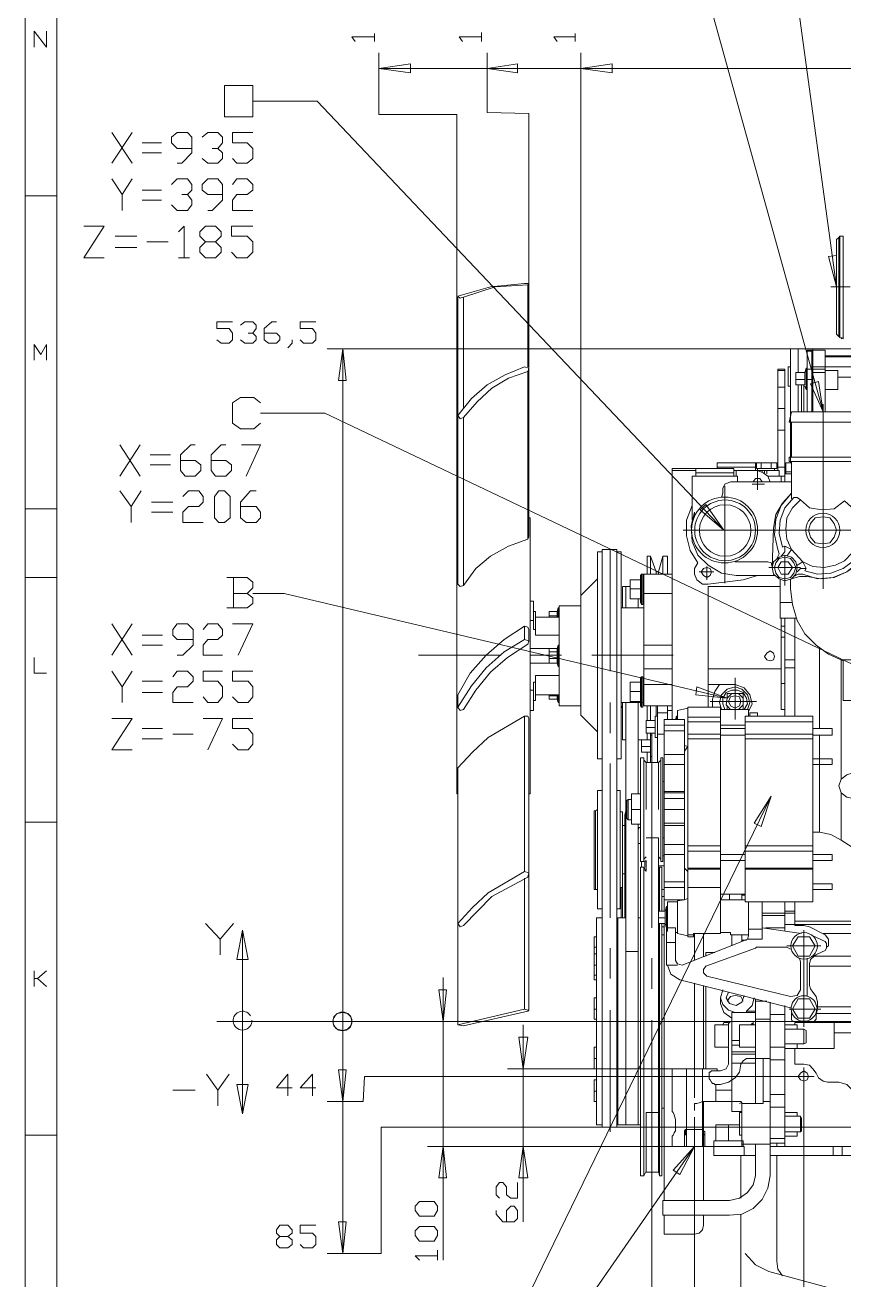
# Model space of a CAD drawing. Header units: millimetres. Extents: x 0.2 to 11.3, y 0.2 to 8.
# Drawn here: x 0.25 to 1.461, y 4.686 to 6.543 of the extents above; entities that cross this region are included whole.
import ezdxf

# ---------------------------------------------------------------- set-up
doc = ezdxf.new("R2010")
doc.units = ezdxf.units.MM
doc.layers.add('PDF_几何图形', color=7, linetype='Continuous')

msp = doc.modelspace()

# ---------------------------------------------------------------- linework, layer by layer
at = {"layer": 'PDF_几何图形', "lineweight": 13}
for points in [[(11.2683, 0.2206), (11.2683, 8.0139), (0.25, 8.0139), (0.25, 0.2206)], [(11.2217, 7.9689), (11.2217, 0.2656), (0.2967, 0.2656), (0.2967, 7.9689)], [(0.82, 6.4856), (0.82, 6.4722), (0.7733, 6.4789)], [(0.9783, 6.4856), (0.9783, 6.4722), (0.9333, 6.4789)], [(1.1183, 6.4856), (1.1183, 6.4722), (1.0717, 6.4789)], [(0.5867, 6.4539), (0.5867, 6.4072), (0.545, 6.4072), (0.545, 6.4539)], [(1.45, 6.2256), (1.4533, 6.2289), (1.4533, 6.0822), (1.45, 6.0856)], [(1.455, 6.2306), (1.46, 6.2306), (1.46, 6.0789), (1.455, 6.0806)], [(1.4383, 6.2006), (1.45, 6.2022), (1.45, 6.1556)], [(0.7133, 6.0172), (0.72, 6.0639), (0.725, 6.0172)], [(0.8983, 5.7139), (0.9167, 5.7389), (0.9383, 5.7572), (0.965, 5.7722), (0.9933, 5.7822), (0.9933, 6.0306), (0.965, 6.0206), (0.94, 6.0056), (0.9183, 5.9856), (0.8983, 5.9622)], [(1.4117, 6.0122), (1.43, 5.9706), (1.4233, 6.0156)], [(1.3833, 5.9706), (1.475, 5.9706), (1.4783, 5.9556), (1.38, 5.9556)], [(1.38, 5.9039), (1.48, 5.9039), (1.48, 5.8972), (1.38, 5.8972)], [(0.5367, 5.8072), (0.53, 5.8139), (0.53, 5.8456), (0.5367, 5.8539), (0.545, 5.8539), (0.5533, 5.8456), (0.5533, 5.8139), (0.545, 5.8072)], [(1.2483, 5.8256), (1.2567, 5.8339), (1.2833, 5.7956)], [(1.45, 5.7956), (1.4467, 5.8056), (1.44, 5.8139), (1.43, 5.8156), (1.4183, 5.8139), (1.4117, 5.8056), (1.4083, 5.7956), (1.4117, 5.7856), (1.4183, 5.7772), (1.43, 5.7756), (1.44, 5.7772), (1.4467, 5.7856)], [(1.0967, 5.7639), (1.1033, 5.7639), (1.1033, 5.4572), (1.0967, 5.4572)], [(1.3917, 5.7406), (1.39, 5.7306), (1.3833, 5.7239), (1.3733, 5.7206), (1.365, 5.7239), (1.3567, 5.7306), (1.355, 5.7406), (1.3567, 5.7489), (1.365, 5.7556), (1.3733, 5.7589), (1.3833, 5.7556), (1.39, 5.7489)], [(1.265, 5.7339), (1.2633, 5.7389), (1.2583, 5.7406), (1.2533, 5.7389), (1.25, 5.7339), (1.2533, 5.7289), (1.2583, 5.7256), (1.2633, 5.7289)], [(1.39, 5.7406), (1.3867, 5.7472), (1.3817, 5.7539), (1.3733, 5.7556), (1.365, 5.7539), (1.36, 5.7472), (1.3583, 5.7406), (1.36, 5.7322), (1.365, 5.7256), (1.3733, 5.7239), (1.3817, 5.7256), (1.3867, 5.7322)], [(1.3783, 5.7489), (1.3683, 5.7489), (1.3633, 5.7406), (1.3683, 5.7306), (1.3783, 5.7306), (1.385, 5.7406)], [(1.16, 5.6889), (1.16, 5.7289), (1.1617, 5.7306), (1.1617, 5.6856)], [(1.1567, 5.6939), (1.1567, 5.6806)], [(1.3583, 5.6089), (1.3567, 5.6139), (1.3517, 5.6172), (1.3467, 5.6139), (1.3433, 5.6089), (1.3467, 5.6039), (1.3517, 5.6022), (1.3567, 5.6039)], [(1.16, 5.5356), (1.1617, 5.5339), (1.1617, 5.5789), (1.16, 5.5772)], [(1.2433, 5.5639), (1.2883, 5.5472), (1.2417, 5.5522)], [(1.3083, 5.5422), (1.3067, 5.5489), (1.3, 5.5506), (1.2933, 5.5489), (1.29, 5.5422), (1.2933, 5.5356), (1.3, 5.5322), (1.3067, 5.5356)], [(1.315, 5.5206), (1.415, 5.5206), (1.415, 5.2456), (1.315, 5.2456)], [(1.16, 5.4589), (1.165, 5.4589), (1.165, 5.3056), (1.16, 5.3056)], [(1.19, 5.4589), (1.1933, 5.4589), (1.1933, 5.3056), (1.19, 5.3056)], [(0.89, 5.4439), (0.89, 5.0639)], [(1.0967, 5.4106), (1.1033, 5.4106), (1.1033, 5.2356), (1.0967, 5.2356)], [(1.125, 5.4106), (1.125, 5.2356), (1.13, 5.2356), (1.13, 5.4106)], [(1.14, 5.3689), (1.14, 5.3956), (1.1417, 5.3972), (1.1417, 5.3672)], [(1.3383, 5.3572), (1.3533, 5.4022), (1.3283, 5.3622)], [(1.0917, 5.3806), (1.0933, 5.3806), (1.0933, 5.2639), (1.0917, 5.2639)], [(1.41, 5.1939), (1.4183, 5.1806), (1.41, 5.1656), (1.3933, 5.1656), (1.385, 5.1806), (1.3933, 5.1939)], [(1.41, 5.1022), (1.3933, 5.1022), (1.385, 5.0872), (1.3933, 5.0739), (1.41, 5.0739), (1.4183, 5.0872)], [(0.58, 4.9756), (0.5717, 4.9322), (0.5717, 5.0772), (0.5717, 4.9322), (0.5633, 4.9756)], [(1.405, 5.0556), (1.4017, 5.0572), (1.4017, 5.0356), (1.405, 5.0372)], [(0.7133, 4.9972), (0.725, 4.9972), (0.72, 4.9506)], [(1.4083, 4.9872), (1.4067, 4.9922), (1.4017, 4.9956), (1.3967, 4.9922), (1.3933, 4.9872), (1.3967, 4.9822), (1.4017, 4.9806), (1.4067, 4.9822)], [(0.5633, 4.9756), (0.5717, 4.9322), (0.58, 4.9756)], [(1.3967, 4.9289), (1.3967, 4.9056), (1.3983, 4.9072), (1.3983, 4.9256)], [(1.2183, 4.8422), (1.24, 4.8839), (1.2083, 4.8489)], [(0.86, 4.7889), (0.86, 4.7956), (0.855, 4.8022), (0.8333, 4.8022), (0.8267, 4.7956), (0.8267, 4.7889), (0.8333, 4.7806), (0.855, 4.7806)], [(0.7133, 4.7722), (0.725, 4.7722), (0.72, 4.7256)], [(0.86, 4.7522), (0.86, 4.7589), (0.855, 4.7656), (0.8333, 4.7656), (0.8267, 4.7589), (0.8267, 4.7522), (0.8333, 4.7439), (0.855, 4.7439)]]:
    msp.add_lwpolyline(points, close=True, dxfattribs=at)
for points in [[(1.45, 6.1556), (1.2883, 7.3406), (1.2067, 7.3406)], [(1.43, 5.9706), (1.155, 6.9622), (1.075, 6.9622)], [(0.2817, 6.5339), (0.2817, 6.5106), (0.2633, 6.5339), (0.2633, 6.5106)], [(0.7383, 6.5189), (0.7333, 6.5256), (0.7667, 6.5256), (0.7667, 6.5306), (0.7667, 6.5189)], [(0.8967, 6.5189), (0.8917, 6.5256), (0.925, 6.5256), (0.925, 6.5189), (0.925, 6.5322)], [(1.0367, 6.5189), (1.0317, 6.5256), (1.0633, 6.5256), (1.0633, 6.5306), (1.0633, 6.5189)], [(0.7733, 6.5022), (0.7733, 6.4106), (0.8883, 6.4106), (0.8883, 5.8139), (0.8883, 5.4056), (0.89, 5.4056)], [(0.9333, 6.5022), (0.9333, 6.4139), (0.995, 6.4122), (0.995, 6.1606), (0.995, 5.7856), (0.9933, 5.7822)], [(1.0717, 6.5022), (1.0717, 5.6989), (1.0717, 5.5222), (1.0967, 5.4972)], [(0.7733, 6.4789), (3.1517, 6.4789)], [(1.2833, 5.7956), (0.6817, 6.4306), (0.5867, 6.4306)], [(0.4083, 6.3839), (0.3783, 6.3389)], [(0.4083, 6.3389), (0.3783, 6.3839)], [(0.4233, 6.3689), (0.4517, 6.3689)], [(0.475, 6.3389), (0.4817, 6.3389), (0.4967, 6.3539), (0.4967, 6.3772), (0.49, 6.3839), (0.475, 6.3839), (0.4667, 6.3772), (0.4667, 6.3689), (0.475, 6.3606), (0.4967, 6.3606)], [(0.5117, 6.3772), (0.52, 6.3839), (0.535, 6.3839), (0.5417, 6.3772), (0.5417, 6.3689), (0.535, 6.3606), (0.5267, 6.3606), (0.535, 6.3606), (0.5417, 6.3539), (0.5417, 6.3456), (0.535, 6.3389), (0.52, 6.3389), (0.5117, 6.3456)], [(0.5567, 6.3456), (0.5633, 6.3389), (0.5783, 6.3389), (0.5867, 6.3456), (0.5867, 6.3606), (0.5783, 6.3689), (0.5567, 6.3689), (0.5567, 6.3839), (0.5867, 6.3839)], [(0.4517, 6.3539), (0.4233, 6.3539)], [(0.3783, 6.3156), (0.3933, 6.2922), (0.3933, 6.2689)], [(0.3933, 6.2922), (0.4083, 6.3156)], [(0.4667, 6.3072), (0.475, 6.3156), (0.49, 6.3156), (0.4967, 6.3072), (0.4967, 6.2989), (0.49, 6.2922), (0.4817, 6.2922), (0.49, 6.2922), (0.4967, 6.2839), (0.4967, 6.2772), (0.49, 6.2689), (0.475, 6.2689), (0.4667, 6.2772)], [(0.52, 6.2689), (0.5267, 6.2689), (0.5417, 6.2839), (0.5417, 6.3072), (0.535, 6.3156), (0.52, 6.3156), (0.5117, 6.3072), (0.5117, 6.2989), (0.52, 6.2922), (0.5417, 6.2922)], [(0.5567, 6.3072), (0.5633, 6.3156), (0.5783, 6.3156), (0.5867, 6.3072), (0.5867, 6.2989), (0.5783, 6.2922), (0.5633, 6.2922), (0.5567, 6.2839), (0.5567, 6.2689), (0.5867, 6.2689)], [(0.4233, 6.2989), (0.4517, 6.2989)], [(0.2967, 6.2906), (0.25, 6.2906)], [(0.4517, 6.2839), (0.4233, 6.2839)], [(0.3667, 6.1989), (0.3367, 6.1989), (0.3667, 6.2456), (0.3367, 6.2456)], [(0.4767, 6.2372), (0.485, 6.2456), (0.485, 6.1989), (0.4767, 6.1989), (0.4933, 6.1989)], [(0.5317, 6.2222), (0.54, 6.2139), (0.54, 6.2072), (0.5317, 6.1989), (0.5167, 6.1989), (0.5083, 6.2072), (0.5083, 6.2139), (0.5167, 6.2222), (0.5317, 6.2222), (0.54, 6.2306), (0.54, 6.2372), (0.5317, 6.2456), (0.5167, 6.2456), (0.5083, 6.2372), (0.5083, 6.2306), (0.5167, 6.2222)], [(0.555, 6.2072), (0.5633, 6.1989), (0.5783, 6.1989), (0.5867, 6.2072), (0.5867, 6.2222), (0.5783, 6.2306), (0.555, 6.2306), (0.555, 6.2456), (0.5867, 6.2456)], [(0.3833, 6.2306), (0.415, 6.2306)], [(0.43, 6.2222), (0.4617, 6.2222)], [(1.455, 6.2306), (1.4533, 6.2289)], [(1.4567, 6.2306), (1.4583, 6.2306)], [(0.415, 6.2139), (0.3833, 6.2139)], [(0.9933, 6.1589), (0.995, 6.1589), (0.9933, 6.1606), (0.9883, 6.1606), (0.9383, 6.1556), (0.89, 6.1422), (0.8933, 6.1389), (0.8983, 6.1406)], [(0.8983, 5.9772), (0.8983, 6.1406), (0.945, 6.1556), (0.9933, 6.1589), (0.9933, 6.0372)], [(1.47, 6.1556), (1.4417, 6.1556)], [(0.9933, 6.0306), (0.995, 6.0356), (0.9883, 6.0372), (0.96, 6.0256), (0.9333, 6.0106), (0.91, 5.9906), (0.89, 5.9656), (0.89, 6.1406)], [(0.5567, 6.1039), (0.5333, 6.1039), (0.5333, 6.0939), (0.5517, 6.0939), (0.5567, 6.0872), (0.5567, 6.0772), (0.5517, 6.0722), (0.54, 6.0722), (0.5333, 6.0772)], [(0.5683, 6.0989), (0.575, 6.1039), (0.5867, 6.1039), (0.5917, 6.0989), (0.5917, 6.0939), (0.5867, 6.0872), (0.58, 6.0872), (0.5867, 6.0872), (0.5917, 6.0822), (0.5917, 6.0772), (0.5867, 6.0722), (0.575, 6.0722), (0.5683, 6.0772)], [(0.6033, 6.0872), (0.6217, 6.0872), (0.6267, 6.0822), (0.6267, 6.0772), (0.6217, 6.0722), (0.61, 6.0722), (0.6033, 6.0772), (0.6033, 6.0939), (0.615, 6.1039), (0.6217, 6.1039)], [(0.6567, 6.0772), (0.6617, 6.0722), (0.675, 6.0722), (0.68, 6.0772), (0.68, 6.0872), (0.675, 6.0939), (0.6567, 6.0939), (0.6567, 6.1039), (0.68, 6.1039)], [(0.645, 6.0772), (0.645, 6.0722), (0.6383, 6.0656)], [(1.455, 6.0806), (1.4533, 6.0822)], [(1.4583, 6.0806), (1.4567, 6.0789)], [(0.2817, 6.0472), (0.2817, 6.0706), (0.2733, 6.0556), (0.2633, 6.0706), (0.2633, 6.0472)], [(0.6967, 6.0639), (1.3817, 6.0639), (1.3817, 5.8956)], [(0.72, 4.7256), (0.72, 6.0639)], [(2.3917, 6.0539), (2.3917, 6.0639), (1.9233, 6.0639), (1.7267, 6.0639), (1.3817, 6.0639)], [(1.3933, 6.0289), (1.3933, 6.0639)], [(1.4333, 6.0339), (1.415, 6.0339), (1.4067, 6.0339), (1.4067, 6.0622), (1.4333, 6.0622), (1.4333, 5.9706)], [(1.415, 6.0606), (1.4067, 6.0606)], [(1.415, 6.0189), (1.4067, 6.0189), (1.4067, 5.9706), (1.4067, 6.0556)], [(1.4067, 6.0556), (1.4067, 6.0556)], [(1.4133, 5.9706), (1.4133, 6.0622)], [(1.415, 5.9706), (1.415, 6.0639)], [(1.5233, 6.0539), (1.5317, 6.0556), (1.5317, 6.0422), (1.5233, 6.0439), (1.5233, 6.0539), (1.4333, 6.0539)], [(1.3817, 6.0089), (1.3783, 6.0089), (1.3783, 6.0372), (1.3817, 6.0372)], [(1.4033, 6.0289), (1.4033, 6.0106), (1.39, 6.0106), (1.39, 6.0289), (1.4033, 6.0289), (1.405, 6.0356), (1.405, 6.0039), (1.4033, 6.0089)], [(1.405, 6.0356), (1.4067, 6.0356)], [(1.4067, 6.0456), (1.4067, 6.0456)], [(1.645, 6.0372), (1.415, 6.0372)], [(1.5233, 6.0522), (1.4333, 6.0522)], [(1.3633, 5.8839), (1.3633, 6.0339), (1.3733, 6.0339), (1.3733, 5.8672)], [(1.3733, 6.0322), (1.3633, 6.0322)], [(1.4033, 6.0189), (1.39, 6.0189)], [(1.4333, 6.0289), (1.415, 6.0289)], [(1.4333, 6.0039), (1.4517, 6.0039), (1.4517, 6.0322), (1.4333, 6.0322)], [(1.645, 6.0222), (1.4517, 6.0222)], [(1.3733, 6.0072), (1.3633, 6.0072)], [(1.3933, 5.9706), (1.3933, 6.0106)], [(1.3983, 5.9706), (1.3983, 6.0106)], [(1.4017, 5.9706), (1.4017, 6.0106)], [(1.4067, 6.0022), (1.4067, 6.0039), (1.405, 6.0039)], [(0.5983, 5.9539), (0.5883, 5.9456), (0.5683, 5.9456), (0.5567, 5.9539), (0.5567, 5.9839), (0.5683, 5.9922), (0.5883, 5.9922), (0.5983, 5.9839)], [(1.43, 5.7089), (1.43, 5.9822)], [(1.7817, 5.4506), (0.6933, 5.9689), (0.5983, 5.9689)], [(0.8933, 5.9606), (0.89, 5.9656), (0.8933, 5.9606), (0.8983, 5.9622)], [(0.89, 5.9639), (0.89, 5.7156)], [(1.3733, 5.9756), (1.3633, 5.9756)], [(1.3733, 5.9439), (1.3633, 5.9439)], [(1.3833, 5.9039), (1.3833, 5.9556)], [(0.42, 5.9222), (0.39, 5.8756)], [(0.42, 5.8756), (0.39, 5.9222)], [(0.435, 5.9072), (0.465, 5.9072)], [(0.48, 5.8989), (0.5017, 5.8989), (0.51, 5.8922), (0.51, 5.8839), (0.5017, 5.8756), (0.4867, 5.8756), (0.48, 5.8839), (0.48, 5.9072), (0.495, 5.9222), (0.5017, 5.9222)], [(0.525, 5.8989), (0.5467, 5.8989), (0.555, 5.8922), (0.555, 5.8839), (0.5467, 5.8756), (0.5317, 5.8756), (0.525, 5.8839), (0.525, 5.9072), (0.54, 5.9222), (0.5467, 5.9222)], [(0.57, 5.9222), (0.5983, 5.9222), (0.5767, 5.8756)], [(0.465, 5.8922), (0.435, 5.8922)], [(1.2067, 5.5156), (1.2067, 5.8872), (1.2417, 5.8872), (1.2417, 5.8806), (1.2417, 5.8756)], [(1.2983, 5.8756), (1.2983, 5.8872), (1.2417, 5.8872)], [(1.33, 5.8839), (1.33, 5.8889), (1.2733, 5.8889), (1.2733, 5.8956), (1.2733, 5.8872)], [(1.33, 5.8956), (1.2733, 5.8956)], [(1.33, 5.8889), (1.33, 5.8956), (1.3317, 5.8956), (1.3317, 5.8872), (1.3617, 5.8872), (1.3617, 5.8956), (1.3317, 5.8956)], [(1.3333, 5.8872), (1.3333, 5.8872)], [(1.3333, 5.8556), (1.3333, 5.8872), (1.3583, 5.8872), (1.3583, 5.8839)], [(1.3383, 5.8872), (1.3383, 5.8956)], [(1.3533, 5.8872), (1.3533, 5.8956)], [(1.3583, 5.8872), (1.3583, 5.8872)], [(1.3733, 5.8889), (1.3633, 5.8889)], [(1.375, 5.8789), (1.375, 5.8956), (1.3833, 5.8956)], [(1.3833, 5.8972), (1.3833, 5.8422)], [(1.2417, 5.8839), (1.2067, 5.8839)], [(1.2367, 5.8106), (1.2367, 5.8756), (1.3033, 5.8756), (1.3033, 5.8672)], [(1.2983, 5.8806), (1.2417, 5.8806)], [(1.28, 5.8439), (1.2817, 5.8506), (1.2817, 5.8572), (1.285, 5.8639), (1.2933, 5.8672), (1.3833, 5.8672)], [(1.365, 5.8756), (1.365, 5.8839), (1.2983, 5.8839)], [(1.3017, 5.8756), (1.3017, 5.8839), (1.3333, 5.8839), (1.3417, 5.8806), (1.3483, 5.8756), (1.3517, 5.8672)], [(1.34, 5.8672), (1.3367, 5.8722), (1.33, 5.8722), (1.3267, 5.8672)], [(1.34, 5.8822), (1.34, 5.8839)], [(1.3433, 5.8806), (1.3433, 5.8839), (1.3467, 5.8839), (1.3467, 5.8789)], [(1.3733, 5.8756), (1.3483, 5.8756)], [(1.3683, 5.8672), (1.3683, 5.8756)], [(1.3833, 5.8789), (1.3733, 5.8789)], [(1.3833, 5.8822), (1.375, 5.8822)], [(0.39, 5.8539), (0.4067, 5.8306), (0.4067, 5.8072)], [(0.4067, 5.8306), (0.4217, 5.8539)], [(0.4833, 5.8456), (0.4917, 5.8539), (0.5067, 5.8539), (0.5133, 5.8456), (0.5133, 5.8372), (0.5067, 5.8306), (0.4917, 5.8306), (0.4833, 5.8222), (0.4833, 5.8072), (0.5133, 5.8072)], [(0.5683, 5.8306), (0.5917, 5.8306), (0.5983, 5.8222), (0.5983, 5.8139), (0.5917, 5.8072), (0.5767, 5.8072), (0.5683, 5.8139), (0.5683, 5.8372), (0.5833, 5.8539), (0.5917, 5.8539)], [(1.285, 5.7172), (1.285, 5.8606)], [(1.3433, 5.8639), (1.325, 5.8639)], [(1.355, 5.7406), (1.3567, 5.7989), (1.36, 5.8189), (1.37, 5.8356), (1.3833, 5.8506), (1.3683, 5.8322), (1.36, 5.8122), (1.3583, 5.7889), (1.3633, 5.7672), (1.365, 5.7606), (1.3617, 5.7539)], [(0.4367, 5.8372), (0.4683, 5.8372)], [(1.3333, 5.7289), (1.3117, 5.7222), (1.26, 5.7156), (1.2517, 5.7156), (1.2433, 5.7222), (1.24, 5.7306), (1.24, 5.7389), (1.245, 5.7472), (1.2333, 5.7656), (1.2283, 5.7872), (1.2283, 5.8106), (1.2367, 5.8322)], [(1.3683, 5.7572), (1.3733, 5.7639), (1.3733, 5.7722), (1.37, 5.7706), (1.365, 5.7906), (1.3667, 5.8106), (1.3733, 5.8289), (1.3867, 5.8439), (1.3917, 5.8439), (1.3967, 5.8406)], [(1.4867, 5.8189), (1.4767, 5.8256), (1.4617, 5.8389), (1.4467, 5.8272), (1.4283, 5.8256), (1.41, 5.8289), (1.3967, 5.8406), (1.385, 5.8289), (1.3767, 5.8139), (1.375, 5.7972), (1.3767, 5.7822), (1.3833, 5.7672), (1.3767, 5.7572)], [(1.4817, 5.8339), (1.4767, 5.8256), (1.4833, 5.8106), (1.485, 5.7939), (1.4817, 5.7772), (1.4733, 5.7622), (1.4617, 5.7506), (1.4483, 5.7439), (1.4317, 5.7406), (1.415, 5.7422), (1.4, 5.7489), (1.3917, 5.7439)], [(1.4917, 5.8339), (1.485, 5.8272), (1.4867, 5.8189), (1.4883, 5.8206), (1.4933, 5.8022), (1.4933, 5.7839), (1.4867, 5.7656), (1.475, 5.7506), (1.46, 5.7389), (1.4417, 5.7322), (1.4217, 5.7306), (1.4033, 5.7356), (1.405, 5.7389), (1.3967, 5.7389), (1.3917, 5.7339)], [(0.2967, 5.8272), (0.25, 5.8272)], [(0.4683, 5.8222), (0.4367, 5.8222)], [(0.89, 5.8139), (0.8883, 5.8139)], [(0.995, 5.4056), (0.9967, 5.4056), (0.9967, 5.8139), (0.995, 5.8139)], [(1.24, 5.8156), (1.24, 5.8222), (1.235, 5.8022), (1.2367, 5.7789), (1.245, 5.7589), (1.26, 5.7439), (1.28, 5.7322), (1.3017, 5.7289), (1.3583, 5.7289)], [(1.51, 5.7956), (1.2233, 5.7956)], [(1.125, 5.7639), (1.1317, 5.7639), (1.1317, 5.4572), (1.125, 5.4572), (1.125, 5.7672), (1.125, 4.9122), (1.1033, 4.9122), (1.1033, 5.7672), (1.125, 5.7672)], [(1.1033, 5.7639), (1.1033, 5.7639)], [(1.115, 5.5872), (1.115, 5.7672)], [(1.125, 5.7639), (1.125, 5.7639)], [(1.17, 5.7306), (1.17, 5.7572), (1.175, 5.7572), (1.175, 5.7306)], [(1.1833, 5.7306), (1.1833, 5.7339), (1.175, 5.7572)], [(1.1867, 5.7306), (1.1867, 5.7339), (1.1933, 5.7572), (1.1933, 5.7306)], [(1.2, 5.7306), (1.2, 5.7572), (1.1933, 5.7572)], [(1.405, 5.7389), (1.4, 5.7489), (1.3833, 5.7672), (1.3733, 5.7722)], [(1.3733, 5.7139), (1.3733, 5.7589)], [(1.2583, 5.7222), (1.2583, 5.7422)], [(1.355, 5.7422), (1.3533, 5.7472), (1.3483, 5.7489), (1.3, 5.7489)], [(1.3967, 5.7406), (1.35, 5.7406)], [(1.4817, 5.7456), (1.465, 5.7339), (1.4467, 5.7256), (1.4267, 5.7239), (1.4067, 5.7272), (1.395, 5.7272), (1.3833, 5.7239)], [(1.4833, 5.7489), (1.465, 5.7339), (1.445, 5.7256), (1.4217, 5.7239), (1.4, 5.7306), (1.3933, 5.7306), (1.3867, 5.7272)], [(0.2967, 5.7256), (0.25, 5.7256)], [(0.5783, 5.7022), (0.5867, 5.7106), (0.5867, 5.7189), (0.5783, 5.7256), (0.5483, 5.7256)], [(0.5583, 5.7256), (0.5583, 5.6806)], [(1.0967, 5.7239), (1.0717, 5.6989)], [(1.16, 5.6939), (1.145, 5.6939), (1.145, 5.7222), (1.16, 5.7222)], [(1.1617, 5.6856), (1.1633, 5.6856), (1.1633, 5.7306)], [(1.2067, 5.7306), (1.1617, 5.7306)], [(1.2067, 5.5356), (1.165, 5.5356), (1.165, 5.7306)], [(1.1867, 5.7339), (1.1833, 5.7339)], [(1.2683, 5.7339), (1.2467, 5.7339)], [(1.3667, 5.7222), (1.3667, 5.6656), (1.39, 5.6656)], [(1.3817, 5.7239), (1.3817, 5.7089), (1.385, 5.6856), (1.3917, 5.6622), (1.4033, 5.6422), (1.42, 5.6256), (1.4383, 5.6122), (1.46, 5.6022)], [(0.5583, 5.7022), (0.5783, 5.7022), (0.5867, 5.6956), (0.5867, 5.6872), (0.5783, 5.6806), (0.5483, 5.6806)], [(0.5867, 5.7022), (0.6333, 5.7022), (1.2883, 5.5472), (1.2883, 5.5539), (1.2933, 5.5539)], [(0.8933, 5.7122), (0.89, 5.7156), (0.8933, 5.7122), (0.8983, 5.7139)], [(1.1333, 5.6806), (1.1333, 5.7122), (1.1383, 5.7122), (1.1383, 5.6806), (1.1383, 5.7122), (1.145, 5.7122)], [(1.1383, 5.7122), (1.1383, 5.7122)], [(1.16, 5.7089), (1.145, 5.7089)], [(1.165, 5.7172), (1.1633, 5.7172)], [(1.2067, 5.7022), (1.165, 5.7022)], [(1.26, 5.5339), (1.26, 5.7122), (1.3667, 5.7122)], [(1.005, 5.6489), (1.0017, 5.6489), (1.0017, 5.6906), (0.9967, 5.6906)], [(1.0717, 5.5356), (1.04, 5.5356), (1.04, 5.6839), (1.0717, 5.6839)], [(1.165, 5.6989), (1.1633, 5.6989)], [(1.3833, 5.6889), (1.3667, 5.6889)], [(1.04, 5.6406), (1.005, 5.6406), (1.005, 5.6756), (1.0017, 5.6756)], [(1.04, 5.6672), (1.005, 5.6672)], [(1.025, 5.6672), (1.025, 5.6756), (1.0367, 5.6756)], [(1.0367, 5.6672), (1.0367, 5.6689), (1.025, 5.6689)], [(1.0383, 5.6672), (1.0383, 5.6806), (1.0367, 5.6756), (1.0367, 5.6689)], [(1.04, 5.6806), (1.0383, 5.6806)], [(1.165, 5.6806), (1.1317, 5.6806)], [(1.3733, 5.5306), (1.3683, 5.5306), (1.3683, 5.6656)], [(1.3733, 5.5206), (1.3733, 5.6656)], [(1.3883, 5.5206), (1.3883, 5.6656)], [(0.4083, 5.6572), (0.3783, 5.6106)], [(0.4083, 5.6106), (0.3783, 5.6572)], [(0.475, 5.6106), (0.4833, 5.6106), (0.4983, 5.6256), (0.4983, 5.6489), (0.49, 5.6572), (0.475, 5.6572), (0.4683, 5.6489), (0.4683, 5.6406), (0.475, 5.6339), (0.4983, 5.6339)], [(0.5133, 5.6489), (0.52, 5.6572), (0.535, 5.6572), (0.5417, 5.6489), (0.5417, 5.6406), (0.535, 5.6339), (0.52, 5.6339), (0.5133, 5.6256), (0.5133, 5.6106), (0.5417, 5.6106)], [(0.5567, 5.6572), (0.5867, 5.6572), (0.565, 5.6106)], [(0.8983, 5.5306), (0.8933, 5.5289), (0.89, 5.5339), (0.8933, 5.5289), (0.8983, 5.5306), (0.9167, 5.5589), (0.9383, 5.5856), (0.9633, 5.6072), (0.9933, 5.6272), (0.995, 5.6322), (0.9883, 5.6339), (0.9883, 5.6539), (0.9933, 5.6522), (0.995, 5.6489), (0.9933, 5.6522)], [(0.89, 5.5522), (0.9083, 5.5839), (0.9317, 5.6106), (0.9583, 5.6339), (0.9883, 5.6539)], [(0.995, 5.6306), (0.995, 5.6489)], [(1.0017, 5.6622), (0.9967, 5.6622)], [(1.3733, 5.6539), (1.3683, 5.6539)], [(0.4233, 5.6406), (0.4533, 5.6406)], [(0.9883, 5.6339), (0.9583, 5.6156), (0.9317, 5.5922), (0.91, 5.5656), (0.89, 5.5339), (0.89, 5.5522), (0.89, 5.5506), (0.89, 5.5322)], [(1.3733, 5.6372), (1.3683, 5.6372)], [(0.2633, 5.6072), (0.2633, 5.5839), (0.2817, 5.5839)], [(0.4533, 5.6256), (0.4233, 5.6256)], [(0.9517, 5.6106), (0.8317, 5.6106)], [(0.9967, 5.5989), (1.0367, 5.5989), (1.025, 5.5989), (1.025, 5.6206), (1.0367, 5.6206), (1.0383, 5.6256), (1.0383, 5.5939), (1.0367, 5.5989), (1.0367, 5.6206), (0.9967, 5.6206)], [(0.9967, 5.6106), (1.0433, 5.6106)], [(1.0367, 5.6156), (1.025, 5.6156)], [(1.04, 5.6256), (1.0383, 5.6256)], [(1.0883, 5.6106), (1.2083, 5.6106)], [(1.125, 5.6106), (1.1033, 5.6106)], [(1.2067, 5.6256), (1.165, 5.6256)], [(1.425, 5.5022), (1.425, 5.6206)], [(1.0367, 5.6056), (1.025, 5.6056)], [(1.04, 5.5939), (1.0383, 5.5939)], [(1.2067, 5.5906), (1.165, 5.5906)], [(1.26, 5.5906), (1.3683, 5.5906)], [(1.3883, 5.6039), (1.3733, 5.6039)], [(1.3883, 5.5922), (1.3733, 5.5922)], [(1.4567, 5.6039), (1.4567, 5.4272), (1.4533, 5.4172), (1.4567, 5.4072), (1.465, 5.4006), (1.475, 5.3989)], [(1.5183, 5.5439), (1.46, 5.5439), (1.46, 5.6039), (1.4983, 5.6039)], [(0.3783, 5.5872), (0.3933, 5.5639), (0.3933, 5.5406)], [(0.3933, 5.5639), (0.4083, 5.5872)], [(0.4233, 5.5722), (0.4533, 5.5722)], [(0.4683, 5.5789), (0.475, 5.5872), (0.49, 5.5872), (0.4983, 5.5789), (0.4983, 5.5722), (0.49, 5.5639), (0.475, 5.5639), (0.4683, 5.5556), (0.4683, 5.5406), (0.4983, 5.5406)], [(0.5417, 5.5872), (0.5133, 5.5872), (0.5133, 5.5722), (0.535, 5.5722), (0.5417, 5.5639), (0.5417, 5.5489), (0.535, 5.5406), (0.52, 5.5406), (0.5133, 5.5489)], [(0.5567, 5.5489), (0.565, 5.5406), (0.58, 5.5406), (0.5867, 5.5489), (0.5867, 5.5639), (0.58, 5.5722), (0.5567, 5.5722), (0.5567, 5.5872), (0.5867, 5.5872)], [(0.9967, 5.5289), (1.0017, 5.5289), (1.0017, 5.5706), (1.005, 5.5706)], [(1.0017, 5.5439), (1.005, 5.5439), (1.005, 5.5806), (1.04, 5.5806)], [(1.16, 5.5706), (1.145, 5.5706), (1.145, 5.5422), (1.16, 5.5422)], [(1.1617, 5.5339), (1.1633, 5.5339), (1.1633, 5.5789), (1.1617, 5.5789)], [(1.3, 5.5772), (1.3, 5.5156)], [(0.4533, 5.5556), (0.4233, 5.5556)], [(1.0017, 5.5589), (0.9967, 5.5589)], [(1.04, 5.5522), (1.005, 5.5522)], [(1.0383, 5.5522), (1.0383, 5.5406), (1.0367, 5.5456), (1.025, 5.5456), (1.025, 5.5522)], [(1.0367, 5.5522), (1.0367, 5.5456), (1.0367, 5.5506), (1.025, 5.5506)], [(1.16, 5.5572), (1.145, 5.5572)], [(1.165, 5.5656), (1.1633, 5.5656)], [(1.2067, 5.5672), (1.165, 5.5672)], [(1.32, 5.5272), (1.325, 5.5389), (1.3217, 5.5522), (1.3133, 5.5622), (1.3, 5.5672), (1.26, 5.5672)], [(1.2667, 5.5339), (1.2667, 5.5456), (1.27, 5.5572), (1.2767, 5.5672)], [(1.3183, 5.5306), (1.3217, 5.5406), (1.3183, 5.5522), (1.31, 5.5606), (1.3, 5.5639), (1.2883, 5.5606), (1.28, 5.5522), (1.2767, 5.5406), (1.28, 5.5306)], [(1.3133, 5.5306), (1.3183, 5.5389), (1.3167, 5.5472), (1.3117, 5.5556), (1.3033, 5.5589), (1.295, 5.5589), (1.2867, 5.5556), (1.2817, 5.5472), (1.2817, 5.5389), (1.285, 5.5306)], [(1.305, 5.5306), (1.3117, 5.5372), (1.3117, 5.5472), (1.305, 5.5539), (1.295, 5.5539), (1.2883, 5.5472), (1.2867, 5.5372), (1.2933, 5.5306)], [(1.3117, 5.5472), (1.3117, 5.5539), (1.305, 5.5539)], [(1.3683, 5.5689), (1.3733, 5.5689)], [(1.04, 5.5406), (1.0383, 5.5406)], [(1.115, 5.4956), (1.115, 5.5406)], [(1.1317, 5.5406), (1.165, 5.5406)], [(1.1317, 5.5356), (1.1333, 5.5322)], [(1.1333, 5.5406), (1.1333, 5.4856), (1.1383, 5.4856), (1.1383, 5.5406), (1.1383, 5.1722), (1.1567, 5.1722)], [(1.1567, 5.4056), (1.1567, 5.5406), (1.1567, 5.4856), (1.17, 5.4856), (1.17, 5.4956)], [(1.165, 5.5472), (1.1633, 5.5472)], [(1.1867, 5.3822), (1.1867, 5.4522), (1.1683, 5.4522), (1.185, 5.4522), (1.185, 5.5356)], [(1.17, 5.5356), (1.17, 5.5139)], [(1.175, 5.5356), (1.175, 5.5139)], [(1.1833, 5.5356), (1.1833, 5.5206)], [(1.2, 5.5156), (1.2, 5.5356)], [(1.2383, 5.5339), (1.23, 5.5339), (1.2783, 5.5339), (1.2783, 5.1989), (1.2383, 5.1989), (1.2383, 5.1939), (1.23, 5.1939), (1.23, 5.5339)], [(1.2383, 5.5339), (1.2383, 5.5339)], [(1.3317, 5.5422), (1.2633, 5.5422)], [(1.2883, 5.5356), (1.2883, 5.5306)], [(1.3117, 5.5356), (1.3117, 5.5306)], [(0.4083, 5.4706), (0.3783, 5.4706), (0.4083, 5.5172), (0.3783, 5.5172)], [(0.5133, 5.5172), (0.5417, 5.5172), (0.52, 5.4706)], [(0.5567, 5.4789), (0.565, 5.4706), (0.58, 5.4706), (0.5867, 5.4789), (0.5867, 5.4939), (0.58, 5.5022), (0.5567, 5.5022), (0.5567, 5.5172), (0.5867, 5.5172)], [(0.8933, 5.2089), (0.89, 5.2139), (0.8933, 5.2089), (0.8983, 5.2106), (0.94, 5.2539), (0.9933, 5.2822), (0.995, 5.2889), (0.9883, 5.2906), (0.9883, 5.5206), (0.9933, 5.5206), (0.995, 5.5172), (0.995, 5.0856)], [(0.9883, 5.5206), (0.935, 5.4889), (0.9117, 5.4672), (0.89, 5.4439)], [(1.185, 5.4889), (1.1817, 5.4889), (1.1817, 5.5206), (1.185, 5.5206)], [(1.2, 5.5256), (1.185, 5.5256)], [(1.195, 5.2322), (1.195, 5.2489), (1.195, 5.5156), (1.225, 5.5156), (1.225, 5.2489), (1.195, 5.2489)], [(1.2067, 5.5289), (1.2, 5.5289)], [(1.2117, 5.5156), (1.2133, 5.5206), (1.2133, 5.5156)], [(1.215, 5.5206), (1.2133, 5.5206)], [(1.215, 5.5156), (1.215, 5.5289), (1.23, 5.5322)], [(1.2783, 5.5189), (1.23, 5.5189)], [(1.32, 5.5206), (1.32, 5.5306), (1.2933, 5.5306), (1.2783, 5.5306)], [(1.2933, 5.5306), (1.2933, 5.5306)], [(1.3217, 5.5206), (1.3217, 5.5256), (1.3333, 5.5256), (1.3333, 5.5206), (1.3383, 5.5206)], [(1.3383, 5.5206), (1.3383, 5.5206)], [(0.4233, 5.5022), (0.4533, 5.5022)], [(1.1817, 5.4956), (1.1683, 5.4956), (1.1683, 5.5139), (1.1817, 5.5139)], [(1.1817, 5.5039), (1.1683, 5.5039)], [(1.225, 5.5072), (1.195, 5.5072)], [(1.225, 5.4989), (1.195, 5.4989)], [(1.2783, 5.5122), (1.23, 5.5122)], [(1.315, 5.5072), (1.2783, 5.5072)], [(1.315, 5.5022), (1.2783, 5.5022)], [(1.415, 5.5122), (1.315, 5.5122)], [(1.415, 5.4922), (1.4433, 5.4922), (1.4433, 5.5022), (1.415, 5.5022)], [(0.4533, 5.4872), (0.4233, 5.4872)], [(0.4683, 5.4939), (0.4983, 5.4939)], [(1.1383, 5.4856), (1.1383, 5.4856)], [(1.1567, 5.4856), (1.1567, 5.4856)], [(1.175, 5.4672), (1.1617, 5.4672), (1.1617, 5.4856), (1.175, 5.4856)], [(1.175, 5.4522), (1.175, 5.4606), (1.175, 5.4922), (1.175, 5.4956)], [(1.1767, 5.4922), (1.175, 5.4922)], [(1.1767, 5.2072), (1.1767, 5.4522), (1.1767, 5.4956)], [(1.195, 5.4939), (1.185, 5.4939)], [(1.225, 5.4772), (1.23, 5.4756), (1.225, 5.4689)], [(1.2783, 5.4939), (1.23, 5.4939)], [(1.2783, 5.4872), (1.23, 5.4872)], [(1.315, 5.4922), (1.2783, 5.4922)], [(1.415, 5.4939), (1.315, 5.4939)], [(1.415, 5.4872), (1.315, 5.4872)], [(1.425, 5.4922), (1.425, 5.3489), (1.415, 5.3489)], [(1.175, 5.4756), (1.1617, 5.4756)], [(1.17, 5.4672), (1.17, 5.4522)], [(1.1767, 5.4606), (1.175, 5.4606)], [(1.225, 5.4639), (1.195, 5.4639)], [(0.89, 5.4439), (0.89, 5.4439)], [(1.1033, 5.4572), (1.1033, 5.4572)], [(1.115, 5.2222), (1.115, 5.4506)], [(1.125, 5.4572), (1.125, 5.4572)], [(1.1683, 5.3822), (1.1683, 5.4522), (1.165, 5.4556)], [(1.1783, 5.4522), (1.1783, 5.4522)], [(1.19, 5.4556), (1.1867, 5.4522)], [(1.225, 5.4489), (1.195, 5.4489)], [(1.415, 5.4489), (1.4433, 5.4489), (1.4433, 5.4572), (1.415, 5.4572)], [(1.16, 5.3606), (1.1467, 5.3606), (1.1467, 5.4056), (1.16, 5.4056), (1.16, 5.4222)], [(1.16, 5.4222), (1.16, 5.4222)], [(1.195, 5.4239), (1.1933, 5.4239)], [(1.475, 5.4372), (1.465, 5.4339), (1.4567, 5.4272)], [(1.1033, 5.4106), (1.1033, 5.4106)], [(1.125, 5.4106), (1.125, 5.4106)], [(1.16, 5.4106), (1.16, 5.4106)], [(1.225, 5.4089), (1.195, 5.4089)], [(1.225, 5.4072), (1.195, 5.4072)], [(1.4567, 5.4072), (1.4567, 5.3372), (1.4417, 5.3456), (1.425, 5.3489)], [(1.3533, 5.4022), (0.945, 4.5622), (0.8217, 4.5622)], [(1.1467, 5.3972), (1.1417, 5.3972), (1.14, 5.3956)], [(1.225, 5.3989), (1.195, 5.3989)], [(1.48, 5.3939), (1.48, 5.3222), (1.4567, 5.3372)], [(1.0967, 5.3822), (1.0933, 5.3806)], [(1.13, 5.2672), (1.1333, 5.2672), (1.1333, 5.3789), (1.1333, 5.2222)], [(1.13, 5.3789), (1.1333, 5.3789)], [(1.1367, 5.2222), (1.1367, 5.3739), (1.1383, 5.3806)], [(1.1467, 5.3672), (1.1417, 5.3672)], [(1.16, 5.3822), (1.1467, 5.3822)], [(1.225, 5.3822), (1.195, 5.3822)], [(0.2967, 5.3639), (0.25, 5.3639)], [(1.0917, 5.2889), (1.0917, 5.3556)], [(1.0917, 5.3556), (1.0917, 5.3556)], [(1.1367, 5.3589), (1.1333, 5.3589)], [(1.1367, 5.3406), (1.1383, 5.3489)], [(1.1567, 5.3306), (1.1567, 5.3322), (1.1567, 5.2222), (1.1567, 4.9156), (1.1567, 5.3606)], [(1.16, 5.3556), (1.1583, 5.3556), (1.1567, 5.3556)], [(1.1567, 5.3522), (1.1583, 5.3556)], [(1.16, 5.3556), (1.16, 5.3556)], [(1.225, 5.3622), (1.195, 5.3622)], [(1.195, 5.3589), (1.225, 5.3589)], [(1.16, 5.3322), (1.1567, 5.3322)], [(1.1683, 5.3406), (1.1867, 5.3406), (1.1867, 4.8456), (1.1683, 4.8456), (1.1683, 4.9339), (1.1867, 4.9339)], [(1.195, 5.3406), (1.1933, 5.3406)], [(1.225, 5.3306), (1.195, 5.3306)], [(1.2783, 5.3289), (1.23, 5.3289)], [(1.415, 5.3289), (1.315, 5.3289)], [(1.1383, 5.3239), (1.1367, 5.3239)], [(1.1683, 5.3122), (1.165, 5.3089)], [(1.19, 5.3089), (1.1867, 5.3122)], [(1.195, 5.3139), (1.1933, 5.3139)], [(1.225, 5.3156), (1.195, 5.3156)], [(1.2783, 5.3206), (1.23, 5.3206)], [(1.315, 5.3156), (1.2783, 5.3156)], [(1.415, 5.3206), (1.315, 5.3206)], [(1.415, 5.3072), (1.4433, 5.3072), (1.4433, 5.3156), (1.415, 5.3156)], [(1.165, 5.2972), (1.16, 5.2972), (1.16, 4.8406), (1.165, 4.8406), (1.165, 5.2972), (1.1683, 5.2906)], [(1.1617, 5.2972), (1.1617, 5.3056)], [(1.1667, 5.2972), (1.1667, 5.3056), (1.1683, 5.3072), (1.1683, 5.2922), (1.1667, 5.2922)], [(1.1683, 5.3072), (1.1683, 5.3072)], [(1.1683, 5.2922), (1.1683, 5.2922)], [(1.1867, 5.2989), (1.195, 5.2989)], [(1.1883, 5.2322), (1.1883, 5.2972), (1.1867, 5.2889)], [(1.1883, 5.2972), (1.1917, 5.2972), (1.1917, 5.2322)], [(1.225, 5.2956), (1.23, 5.2906)], [(1.2783, 5.2956), (1.23, 5.2956)], [(1.2783, 5.2939), (1.23, 5.2939)], [(1.2783, 5.3072), (1.315, 5.3072)], [(1.315, 5.2956), (1.415, 5.2956)], [(1.415, 5.2939), (1.315, 5.2939)], [(0.89, 5.2139), (0.9117, 5.2372), (0.935, 5.2589), (0.9883, 5.2906)], [(0.9883, 5.0872), (0.9933, 5.0856), (0.995, 5.0856), (0.9933, 5.0839), (0.8983, 5.0622), (0.89, 5.0639), (0.9883, 5.0872), (0.9883, 5.2806)], [(1.0917, 5.2889), (1.0917, 5.2889)], [(1.1367, 5.2872), (1.1333, 5.2872)], [(1.1383, 5.2772), (1.1367, 5.2772)], [(1.225, 5.2756), (1.195, 5.2756)], [(1.0933, 5.2639), (1.0967, 5.2639)], [(1.1317, 5.2222), (1.1317, 5.2672)], [(1.1383, 5.2689), (1.1367, 5.2689)], [(1.195, 5.2639), (1.1917, 5.2639)], [(1.225, 5.2672), (1.195, 5.2672)], [(1.2783, 5.2672), (1.23, 5.2672)], [(1.315, 5.2572), (1.2783, 5.2572)], [(1.2917, 5.2489), (1.2917, 5.2572)], [(1.31, 5.2489), (1.31, 5.2572)], [(1.315, 5.2556), (1.31, 5.2556)], [(1.415, 5.2639), (1.4433, 5.2639), (1.4433, 5.2722), (1.415, 5.2722)], [(1.1383, 5.2422), (1.1367, 5.2422)], [(1.215, 5.1522), (1.1983, 5.1522), (1.1983, 5.2072), (1.1983, 5.2389), (1.1967, 5.2322), (1.1867, 5.2322)], [(1.195, 5.2539), (1.1917, 5.2539)], [(1.1983, 5.2022), (1.2, 5.2022), (1.2, 5.2456), (1.215, 5.2456)], [(1.2, 5.2389), (1.1983, 5.2389)], [(1.23, 5.2506), (1.225, 5.2489), (1.215, 5.2472), (1.215, 5.1989), (1.23, 5.1956)], [(1.315, 5.2489), (1.2783, 5.2489)], [(1.32, 5.2456), (1.34, 5.2456), (1.34, 5.1906), (1.3183, 5.1906), (1.315, 5.1889), (1.3183, 5.1906), (1.32, 5.1956), (1.32, 5.2456), (1.32, 5.1972), (1.2933, 5.1972), (1.2933, 5.2006), (1.2783, 5.2006)], [(1.32, 5.2389), (1.32, 5.2389)], [(1.3233, 5.2456), (1.3233, 5.2456)], [(1.325, 5.2456), (1.325, 5.2456)], [(1.33, 5.2456), (1.33, 5.2456)], [(1.3733, 5.2039), (1.3733, 5.2456), (1.3733, 5.2022)], [(1.435, 5.1789), (1.4383, 5.1806), (1.4383, 5.1906), (1.4333, 5.1972), (1.41, 5.2089), (1.4017, 5.2106), (1.3883, 5.2106), (1.3883, 5.2456)], [(1.1033, 4.9156), (1.095, 4.9156), (1.095, 5.2222), (1.1033, 5.2222)], [(1.1033, 5.2356), (1.1033, 5.2356)], [(1.125, 5.2356), (1.125, 5.2356)], [(1.125, 4.9172), (1.1267, 4.9156), (1.1267, 5.2222), (1.125, 5.2206)], [(1.1267, 5.2222), (1.1383, 5.2222), (1.1383, 4.9156), (1.1267, 4.9156)], [(1.1567, 5.2206), (1.1567, 5.2222), (1.16, 5.2222)], [(1.1867, 5.2222), (1.1967, 5.2222), (1.1967, 5.2139), (1.1967, 5.2322)], [(1.32, 5.2339), (1.32, 5.2339)], [(1.32, 5.2306), (1.32, 5.2306)], [(1.3883, 5.2289), (1.3733, 5.2289), (1.34, 5.2289), (1.34, 5.2172)], [(1.34, 5.2289), (1.34, 5.2289)], [(1.3733, 5.2256), (1.34, 5.2256)], [(1.3733, 5.2322), (1.3883, 5.2322)], [(0.5383, 5.1672), (0.5383, 5.1906), (0.5167, 5.2139)], [(0.5383, 5.1906), (0.5583, 5.2139)], [(0.5717, 5.0589), (0.5717, 5.2039), (0.58, 5.1606), (0.5633, 5.1606), (0.5717, 5.2039)], [(1.1883, 5.2139), (1.1883, 4.8406), (1.1867, 4.8489)], [(1.1983, 5.2072), (1.1967, 5.2139), (1.1867, 5.2139)], [(1.1917, 5.2139), (1.1917, 4.8406), (1.1883, 4.8406)], [(1.195, 5.2089), (1.1917, 5.2089)], [(1.195, 5.2139), (1.195, 4.8039)], [(1.2117, 5.1589), (1.2117, 5.2072), (1.1983, 5.2072), (1.2, 5.2072)], [(1.215, 5.2006), (1.2117, 5.2006)], [(1.24, 5.1589), (1.24, 5.1989)], [(1.2533, 5.1656), (1.2533, 5.1989)], [(1.2933, 5.2006), (1.2933, 5.1972)], [(1.32, 5.2156), (1.32, 5.2156)], [(1.32, 5.2022), (1.32, 5.2056), (1.34, 5.2056)], [(1.32, 5.1989), (1.32, 5.1989)], [(1.34, 5.2172), (1.34, 5.2172)], [(1.34, 5.2072), (1.3983, 5.1989)], [(1.345, 5.2072), (1.3733, 5.2072)], [(1.8633, 5.2122), (1.3883, 5.2122), (1.3733, 5.2122)], [(1.86, 5.2172), (1.3883, 5.2172)], [(1.4017, 5.0606), (1.4017, 5.2039)], [(1.605, 5.1989), (1.43, 5.1989)], [(1.095, 5.1306), (1.0917, 5.1306), (1.0917, 5.1939), (1.095, 5.1939)], [(1.195, 5.1972), (1.1917, 5.1972)], [(1.2117, 5.1856), (1.1983, 5.1856)], [(1.215, 5.1539), (1.2117, 5.1589), (1.215, 5.1539), (1.2217, 5.1522), (1.315, 5.1889)], [(1.2383, 5.1972), (1.23, 5.1972)], [(1.295, 5.1806), (1.295, 5.1972)], [(1.31, 5.1872), (1.31, 5.1972)], [(1.3167, 5.1889), (1.31, 5.1889)], [(1.4267, 5.1806), (1.3767, 5.1806)], [(1.415, 5.1956), (1.4333, 5.1872), (1.435, 5.1839), (1.435, 5.1772), (1.4333, 5.1739), (1.415, 5.1656)], [(1.095, 5.1789), (1.0917, 5.1789)], [(1.095, 5.1689), (1.0917, 5.1689)], [(1.115, 5.1322), (1.115, 5.1772)], [(1.1767, 5.1172), (1.1767, 5.1622)], [(1.3817, 5.1756), (1.3767, 5.1789), (1.3317, 5.1789), (1.33, 5.1772), (1.2567, 5.1506), (1.2533, 5.1456), (1.2533, 5.1406), (1.2583, 5.1356), (1.3817, 5.1056), (1.3917, 5.1072), (1.3967, 5.1156), (1.3967, 5.1572), (1.395, 5.1622)], [(1.2567, 5.1656), (1.2567, 5.1706), (1.27, 5.1706)], [(1.4067, 5.1056), (1.4067, 5.1622)], [(1.41, 5.1222), (1.41, 5.1539), (1.4117, 5.1606), (1.4167, 5.1656), (1.42, 5.1672)], [(1.4167, 5.1656), (1.495, 5.1656)], [(0.2633, 5.1439), (0.2633, 5.1206)], [(0.2817, 5.1206), (0.2683, 5.1322), (0.2633, 5.1322), (0.2683, 5.1322), (0.2817, 5.1439)], [(1.095, 5.1522), (1.0917, 5.1522)], [(1.2, 5.1522), (1.205, 5.1389), (1.2183, 5.1306), (1.3817, 5.0889)], [(1.215, 5.1522), (1.215, 5.1522)], [(1.655, 5.0906), (1.4217, 5.0906), (1.48, 5.0906), (1.48, 5.1506), (1.41, 5.1506)], [(0.8683, 4.8839), (0.8733, 4.8372), (0.8617, 4.8372), (0.8683, 4.8839), (0.8683, 4.7156), (0.8683, 4.9756), (0.8683, 5.1339), (0.8683, 5.0689), (0.8617, 5.1156), (0.8733, 5.1156), (0.8683, 5.0689)], [(1.095, 5.1372), (1.0917, 5.1372)], [(1.24, 4.9989), (1.24, 5.1256)], [(1.2533, 5.1222), (1.2533, 4.9989)], [(1.2567, 5.1206), (1.2567, 4.9989)], [(1.295, 5.0739), (1.2833, 5.0822), (1.2783, 5.0956), (1.2783, 5.1039), (1.2817, 5.1156)], [(1.3133, 5.1072), (1.31, 5.0972), (1.3017, 5.0922), (1.2917, 5.0956), (1.2867, 5.1039), (1.29, 5.1122)], [(1.2883, 5.0989), (1.2933, 5.1056), (1.3, 5.1072), (1.3083, 5.1056), (1.3117, 5.0989)], [(1.42, 5.0789), (1.4217, 5.0872), (1.4217, 5.0972), (1.42, 5.1056), (1.415, 5.1122), (1.4117, 5.1172), (1.41, 5.1222), (1.4117, 5.1172)], [(1.095, 5.0722), (1.0917, 5.0722), (1.0917, 5.1039), (1.095, 5.1039)], [(1.3517, 5.0972), (1.3517, 5.0722), (1.3517, 4.8406), (1.3483, 4.8222), (1.34, 4.8056), (1.3267, 4.7922), (1.31, 4.7839), (1.2917, 4.7822), (1.1933, 4.7822), (1.1933, 4.8039), (1.2917, 4.8039), (1.3067, 4.8072), (1.3183, 4.8156), (1.3267, 4.8272), (1.33, 4.8406), (1.33, 4.8872)], [(1.2783, 5.1039), (1.2817, 5.0939), (1.29, 5.0856), (1.3, 5.0822), (1.295, 5.0822), (1.295, 5.0339), (1.295, 4.9356), (1.31, 4.9356)], [(1.3167, 5.0839), (1.325, 5.0922), (1.3283, 5.1039)], [(1.3467, 5.0989), (1.33, 5.0989), (1.33, 5.1022), (1.33, 5.0722), (1.33, 4.9472)], [(1.3483, 5.0972), (1.3483, 5.0972)], [(1.35, 5.0972), (1.3483, 5.0972)], [(1.3733, 5.0922), (1.3733, 4.8839), (1.3733, 4.8889), (1.3517, 4.8889)], [(0.9, 5.0689), (0.5333, 5.0689), (0.82, 5.0689)], [(0.68, 5.0689), (1.705, 5.0689)], [(0.7317, 5.0756), (0.7333, 5.0689), (0.7317, 5.0756), (0.7267, 5.0806), (0.72, 5.0822), (0.7117, 5.0806), (0.7067, 5.0756), (0.705, 5.0689), (0.7067, 5.0622), (0.7117, 5.0572), (0.72, 5.0556), (0.7267, 5.0572), (0.7317, 5.0622), (0.7333, 5.0689)], [(0.85, 5.0689), (0.8917, 5.0689)], [(0.8667, 5.0689), (0.9117, 5.0689)], [(0.9567, 5.0689), (1.185, 5.0689)], [(1.095, 5.0872), (1.0917, 5.0872)], [(1.125, 5.0689), (1.1033, 5.0689)], [(1.115, 4.9056), (1.115, 5.0856)], [(1.1767, 4.8272), (1.1767, 5.0706)], [(1.23, 5.0689), (1.275, 5.0689)], [(1.3083, 5.0056), (1.3117, 5.0106), (1.3167, 5.0139), (1.3117, 5.0106), (1.3083, 5.0056), (1.3067, 4.9939), (1.3, 4.9856), (1.29, 4.9789), (1.2783, 4.9756), (1.27, 4.9756), (1.2683, 4.9772), (1.2667, 4.9772), (1.265, 4.9789), (1.2633, 4.9822), (1.2617, 4.9839), (1.2617, 4.9872), (1.2617, 4.9906), (1.2617, 4.9922), (1.2617, 4.9939), (1.2633, 4.9939), (1.265, 4.9956), (1.2783, 4.9956), (1.2867, 4.9989), (1.29, 5.0056), (1.29, 5.0656), (1.2933, 5.0689)], [(1.33, 5.0839), (1.3167, 5.0839), (1.3167, 5.0822), (1.3, 5.0822), (1.33, 5.0822)], [(1.3, 5.0822), (1.3, 5.0822)], [(1.32, 5.0689), (1.5483, 5.0689)], [(1.3267, 5.0639), (1.3267, 5.0689), (1.33, 5.0689)], [(1.3517, 5.0722), (1.33, 5.0722)], [(1.3733, 5.0789), (1.3517, 5.0789)], [(1.4267, 5.0872), (1.38, 5.0872)], [(1.3833, 5.0822), (1.3833, 5.0722), (1.3833, 5.0706), (1.3867, 5.0689), (1.3933, 5.0689)], [(1.3933, 5.0689), (1.3933, 5.0689)], [(1.41, 5.0689), (1.4017, 5.0672)], [(1.4083, 5.0689), (1.4083, 5.0689)], [(1.4167, 5.0689), (1.4083, 5.0689)], [(1.4183, 5.0706), (1.4167, 5.0689), (1.42, 5.0722), (1.42, 5.0822)], [(1.6767, 5.0806), (1.42, 5.0806)], [(0.9867, 4.8839), (0.9933, 4.8372), (0.98, 4.8372), (0.9867, 4.8839), (0.9867, 4.7722), (0.9867, 4.9406), (0.9867, 5.0639), (0.9867, 4.9989), (0.98, 5.0456), (0.9933, 5.0456), (0.9867, 4.9989)], [(1.29, 5.0306), (1.27, 5.0306), (1.27, 5.0639), (1.29, 5.0639)], [(1.29, 5.0672), (1.2833, 5.0672), (1.2817, 5.0639)], [(1.33, 5.0639), (1.3067, 5.0639), (1.3067, 5.0306), (1.33, 5.0306)], [(1.3233, 5.0639), (1.325, 5.0656), (1.325, 5.0639)], [(1.3267, 5.0656), (1.325, 5.0656)], [(1.3733, 5.0639), (1.3917, 5.0639), (1.3917, 5.0572)], [(1.4017, 5.0572), (1.3733, 5.0572)], [(1.3883, 5.0639), (1.3883, 5.0672), (1.675, 5.0672)], [(1.5033, 4.9189), (1.505, 4.9122), (1.5033, 4.9189), (1.4983, 4.9256), (1.4917, 4.9289), (1.485, 4.9339), (1.48, 4.9389), (1.4767, 4.9472), (1.4767, 4.9539), (1.475, 4.9656), (1.465, 4.9756), (1.4533, 4.9789), (1.4367, 4.9789), (1.43, 4.9806), (1.4233, 4.9856), (1.42, 4.9922), (1.415, 4.9989), (1.41, 5.0039), (1.4017, 5.0056), (1.3883, 5.0056), (1.3883, 5.0289), (1.4467, 5.0289), (1.4467, 5.0672)], [(1.655, 5.0522), (1.4467, 5.0522)], [(1.3067, 5.0406), (1.295, 5.0406)], [(1.3067, 5.0339), (1.295, 5.0339)], [(1.3733, 5.0356), (1.4017, 5.0356), (1.405, 5.0372)], [(1.3917, 5.0356), (1.3917, 5.0289), (1.3733, 5.0289)], [(1.095, 4.9989), (1.0917, 4.9989), (1.0917, 5.0306), (1.095, 5.0306)], [(1.095, 5.0139), (1.0917, 5.0139)], [(1.33, 5.0239), (1.295, 5.0239)], [(1.33, 5.0206), (1.295, 5.0206)], [(1.31, 4.9472), (1.3417, 4.9472), (1.3417, 5.0139)], [(1.3517, 5.0139), (1.3167, 5.0139)], [(1.3733, 5.0306), (1.3517, 5.0306)], [(0.9633, 4.9989), (1.2067, 4.9989), (1.2067, 4.9356), (1.2083, 4.9339), (1.21, 4.9306), (1.2117, 4.9239), (1.2117, 4.9172), (1.2117, 4.9122), (1.2117, 4.9072), (1.21, 4.9039), (1.2083, 4.9006), (1.2067, 4.8989), (1.2067, 4.8839), (1.3133, 4.8839), (1.3067, 4.8839), (1.31, 4.8839), (1.31, 4.9472), (1.31, 4.9489), (1.3067, 4.9472)], [(1.2733, 4.9956), (1.2733, 4.9989), (1.2067, 4.9989)], [(1.2283, 4.8839), (1.2283, 4.9989)], [(1.24, 4.9556), (1.24, 5.0089)], [(1.2517, 4.8839), (1.2517, 4.9989)], [(1.265, 4.9956), (1.265, 4.9956)], [(1.33, 5.0072), (1.295, 5.0072)], [(1.31, 4.8872), (1.3517, 4.8872), (1.3517, 5.0122), (1.3733, 5.0122)], [(1.4017, 4.9706), (1.4017, 5.0006)], [(0.535, 4.9439), (0.535, 4.9672), (0.5183, 4.9906)], [(0.535, 4.9672), (0.5517, 4.9906)], [(0.645, 4.9706), (0.6217, 4.9706), (0.6383, 4.9906), (0.6383, 4.9589)], [(0.675, 4.9589), (0.675, 4.9906), (0.6567, 4.9706), (0.68, 4.9706)], [(1.3267, 4.0756), (1.3267, 4.1756), (1.4017, 4.1756), (1.4017, 4.9872), (0.7517, 4.9872), (0.75, 4.9506), (0.6967, 4.9506)], [(1.095, 4.9506), (1.0917, 4.9506), (1.0917, 4.9822), (1.095, 4.9822)], [(1.2617, 4.9939), (1.2617, 4.9939)], [(1.2617, 4.9922), (1.2617, 4.9922)], [(1.2633, 4.9939), (1.2633, 4.9939)], [(1.2633, 4.9939), (1.2633, 4.9939)], [(1.2633, 4.9939), (1.2633, 4.9939)], [(1.4167, 4.9872), (1.3867, 4.9872)], [(0.5017, 4.9672), (0.4683, 4.9672)], [(1.095, 4.9656), (1.0917, 4.9656)], [(1.2717, 4.9756), (1.2717, 4.9506)], [(1.2717, 4.9672), (1.295, 4.9672)], [(1.3733, 4.9606), (1.3517, 4.9606)], [(1.195, 4.9406), (1.1917, 4.9406)], [(1.2433, 4.9472), (1.24, 4.9472), (1.2433, 4.9472), (1.2483, 4.9489), (1.2517, 4.9506), (1.255, 4.9506), (1.3067, 4.9506), (1.3083, 4.9506), (1.31, 4.9489)], [(1.24, 4.9472), (1.24, 4.9372)], [(1.2533, 4.9506), (1.2533, 4.8039)], [(1.31, 4.9489), (1.31, 4.9489)], [(1.3517, 4.9506), (1.3417, 4.9506)], [(1.3733, 4.9422), (1.3517, 4.9422)], [(1.24, 4.9272), (1.24, 4.8756)], [(1.31, 4.9339), (1.3067, 4.9339), (1.3067, 4.9006), (1.31, 4.9006)], [(1.3733, 4.9339), (1.3917, 4.9339), (1.3917, 4.9289)], [(1.3967, 4.9289), (1.3733, 4.9289)], [(1.4867, 4.0756), (1.4867, 4.9122), (0.7767, 4.9122), (0.7767, 4.7256), (0.6967, 4.7256)], [(1.1383, 4.9156), (1.1383, 4.9156)], [(1.1567, 4.9156), (1.1383, 4.9156)], [(1.16, 4.9156), (1.1567, 4.9156), (1.1567, 4.9172)], [(1.225, 4.8839), (1.225, 4.9056), (1.225, 4.9072), (1.2267, 4.9089), (1.2267, 4.9022), (1.2283, 4.9022), (1.2283, 4.9089), (1.2267, 4.9089)], [(1.225, 4.9072), (1.225, 4.9072)], [(1.225, 4.9072), (1.225, 4.9072)], [(1.2283, 4.8989), (1.2267, 4.9022), (1.225, 4.9006), (1.225, 4.8989)], [(1.2267, 4.9089), (1.2267, 4.9089)], [(1.2267, 4.9089), (1.2267, 4.9089)], [(1.2267, 4.9089), (1.2267, 4.9089)], [(1.2517, 4.9089), (1.24, 4.9089), (1.2283, 4.9089), (1.235, 4.9089)], [(1.2283, 4.9089), (1.2283, 4.9089)], [(1.2283, 4.9089), (1.2283, 4.9089)], [(1.255, 4.8839), (1.255, 4.9056), (1.2533, 4.9072), (1.2517, 4.9089), (1.2517, 4.9022), (1.2533, 4.9022)], [(1.2517, 4.8989), (1.2533, 4.9022), (1.255, 4.9006), (1.255, 4.8989)], [(1.2533, 4.9022), (1.2533, 4.9022)], [(1.3067, 4.9156), (1.2717, 4.9156), (1.2717, 4.8922)], [(1.29, 4.9156), (1.29, 4.8922)], [(1.3917, 4.9056), (1.3917, 4.8989), (1.3733, 4.8989)], [(1.3967, 4.9056), (1.3733, 4.9056)], [(0.2967, 4.9006), (0.25, 4.9006)], [(1.24, 4.8039), (1.24, 4.8839), (0.8183, 4.2756), (0.8183, 3.8339), (0.8717, 3.8339)], [(0.845, 4.8839), (1.2067, 4.8839), (0.9633, 4.8839)], [(1.0733, 4.0756), (1.0733, 4.3089), (1.24, 4.3089), (1.24, 4.8939)], [(1.2067, 4.8989), (1.2067, 4.8989)], [(1.3117, 4.8839), (1.3117, 4.8922), (1.2683, 4.8922), (1.2683, 4.8839), (1.2683, 4.8706), (1.33, 4.8706)], [(1.3133, 4.8706), (1.3133, 4.8839)], [(1.3733, 4.8956), (1.3517, 4.8956)], [(1.3517, 4.8706), (2.995, 4.8706), (2.995, 4.8839)], [(1.3517, 4.8839), (3.0183, 4.8839)], [(1.3617, 4.8839), (1.3617, 4.8889)], [(1.445, 4.8839), (1.445, 4.8706)], [(1.4583, 4.8839), (1.4583, 4.8706)], [(1.3083, 4.8072), (1.3083, 4.8706)], [(1.3617, 4.8706), (1.3617, 4.7139), (1.3633, 4.7022), (1.37, 4.6922)], [(1.1683, 4.8472), (1.165, 4.8406)], [(0.9517, 4.8072), (0.9467, 4.8122), (0.9467, 4.8239), (0.9517, 4.8306), (0.9567, 4.8306), (0.9617, 4.8239), (0.9617, 4.8122), (0.9683, 4.8072), (0.9783, 4.8072), (0.9783, 4.8306)], [(0.9683, 4.0756), (0.9683, 4.3306), (1.1767, 4.6172), (1.1767, 4.8456)], [(0.9467, 4.7889), (0.9467, 4.7839), (0.9567, 4.7722), (0.9733, 4.7722), (0.9783, 4.7772), (0.9783, 4.7889), (0.9733, 4.7956), (0.9683, 4.7956), (0.9617, 4.7889), (0.9617, 4.7722)], [(1.195, 4.7822), (1.195, 4.7539), (1.24, 4.7539), (1.24, 4.7822)], [(1.2083, 4.0756), (1.2083, 4.2422), (1.3083, 4.2406), (1.3083, 4.7522), (1.3083, 4.7839)], [(1.2533, 4.7822), (1.2533, 4.7672), (1.2517, 4.7606), (1.2467, 4.7556), (1.24, 4.7539)], [(0.6383, 4.7506), (0.645, 4.7456), (0.645, 4.7389), (0.6383, 4.7339), (0.6267, 4.7339), (0.6217, 4.7389), (0.6217, 4.7456), (0.6267, 4.7506), (0.6383, 4.7506), (0.645, 4.7556), (0.645, 4.7606), (0.6383, 4.7672), (0.6267, 4.7672), (0.6217, 4.7606), (0.6217, 4.7556), (0.6267, 4.7506)], [(0.6567, 4.7389), (0.6617, 4.7339), (0.675, 4.7339), (0.68, 4.7389), (0.68, 4.7506), (0.675, 4.7556), (0.6567, 4.7556), (0.6567, 4.7672), (0.68, 4.7672)], [(0.8333, 4.7156), (0.8267, 4.7222), (0.86, 4.7222), (0.86, 4.7156), (0.86, 4.7306)], [(2.435, 4.4689), (2.435, 4.4672), (2.4333, 4.4522), (2.425, 4.4406), (2.4133, 4.4322), (2.3983, 4.4289), (1.8617, 4.4289), (1.8467, 4.4322), (1.835, 4.4406), (1.8267, 4.4522), (1.8233, 4.4672), (1.8233, 4.5139), (1.82, 4.5389), (1.8083, 4.5589), (1.7917, 4.5756), (1.7683, 4.5856), (1.35, 4.6989), (1.33, 4.7089), (1.315, 4.7256)], [(1.3617, 4.7139), (1.3617, 4.7139)]]:
    msp.add_lwpolyline(points, dxfattribs=at)
msp.add_lwpolyline([(1.4207, 5.0873, -7.306233), (1.4183, 5.0972), (1.4217, 5.0872)], format="xyb", dxfattribs=at)
for centre, radius in [((1.2845, 5.796), 0.0488), ((1.2851, 5.7955), 0.0449), ((1.2853, 5.7953), 0.0381), ((1.4297, 5.7956), 0.0253), ((1.402, 5.1806), 0.0196), ((0.7194, 5.0689), 0.014), ((0.7194, 5.0689), 0.014)]:
    msp.add_circle(centre, radius, dxfattribs=at)
msp.add_arc((0.5715, 5.07), 0.0139, 31.2915, 2.2841, dxfattribs=at)

doc.saveas('drawing.dxf')
